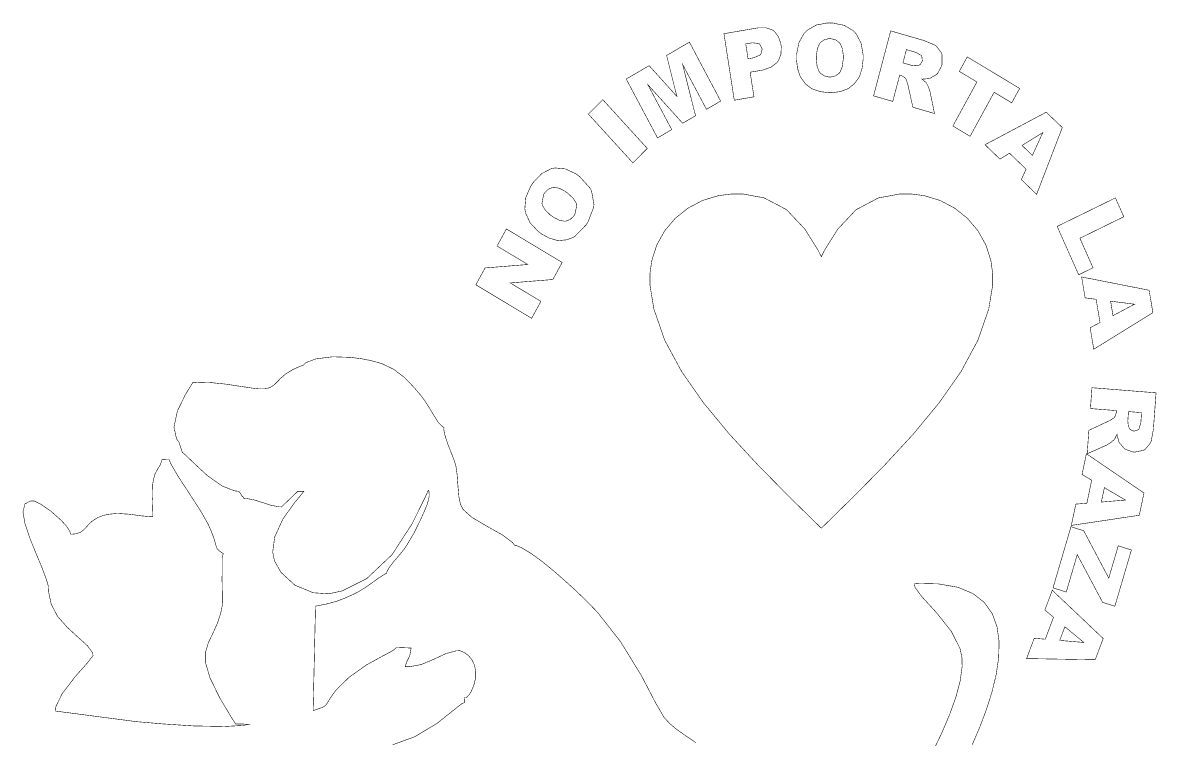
# Model space of a CAD drawing. Header units: millimetres. Extents: x -36 to 207, y -20 to 38.
# Drawn here: x 74.6 to 108.19, y -4.07 to 17.17 of the extents above; entities that cross this region are included whole.
import ezdxf

# ---------------------------------------------------------------- set-up
doc = ezdxf.new("R2010")
doc.units = ezdxf.units.MM

msp = doc.modelspace()

# ---------------------------------------------------------------- linework, layer by layer
at = {"color": 0}
for points in [[(97.529, 16.142, 0.0158, 0.0158, 0), (97.529, 16.224, 0.0158, 0.0158, 0), (97.599, 16.576, 0.0158, 0.0158, 0), (97.753, 16.855, 0.0158, 0.0158, 0), (97.797, 16.9, 0.0158, 0.0158, 0), (97.841, 16.945, 0.0158, 0.0158, 0), (98.11, 17.101, 0.0158, 0.0158, 0), (98.446, 17.165, 0.0158, 0.0158, 0), (98.524, 17.164, 0.0158, 0.0158, 0), (98.603, 17.163, 0.0158, 0.0158, 0), (98.944, 17.092, 0.0158, 0.0158, 0), (99.211, 16.933, 0.0158, 0.0158, 0), (99.254, 16.888, 0.0158, 0.0158, 0), (99.296, 16.842, 0.0158, 0.0158, 0), (99.443, 16.564, 0.0158, 0.0158, 0), (99.503, 16.215, 0.0158, 0.0158, 0), (99.502, 16.134, 0.0158, 0.0158, 0), (99.502, 16.076, 0.0158, 0.0158, 0), (99.471, 15.816, 0.0158, 0.0158, 0), (99.403, 15.599, 0.0158, 0.0158, 0), (99.384, 15.562, 0.0158, 0.0158, 0), (99.365, 15.525, 0.0158, 0.0158, 0), (99.244, 15.364, 0.0158, 0.0158, 0), (99.09, 15.238, 0.0158, 0.0158, 0), (99.055, 15.217, 0.0158, 0.0158, 0), (99.019, 15.197, 0.0158, 0.0158, 0), (98.815, 15.127, 0.0158, 0.0158, 0), (98.577, 15.098, 0.0158, 0.0158, 0), (98.524, 15.099, 0.0158, 0.0158, 0), (98.47, 15.099, 0.0158, 0.0158, 0), (98.23, 15.129, 0.0158, 0.0158, 0), (98.027, 15.195, 0.0158, 0.0158, 0), (97.992, 15.213, 0.0158, 0.0158, 0), (97.957, 15.231, 0.0158, 0.0158, 0), (97.802, 15.354, 0.0158, 0.0158, 0), (97.675, 15.519, 0.0158, 0.0158, 0), (97.654, 15.558, 0.0158, 0.0158, 0), (97.632, 15.597, 0.0158, 0.0158, 0), (97.558, 15.821, 0.0158, 0.0158, 0), (97.528, 16.084, 0.0158, 0.0158, 0), (97.529, 16.142, 0.0158, 0.0158, 0)], [(95.38, 16.846, 0.0158, 0.0158, 0), (96.346, 17.011, 0.0158, 0.0158, 0), (96.398, 17.02, 0.0158, 0.0158, 0), (96.628, 17.019, 0.0158, 0.0158, 0), (96.813, 16.957, 0.0158, 0.0158, 0), (96.843, 16.935, 0.0158, 0.0158, 0), (96.873, 16.913, 0.0158, 0.0158, 0), (96.99, 16.764, 0.0158, 0.0158, 0), (97.062, 16.561, 0.0158, 0.0158, 0), (97.07, 16.512, 0.0158, 0.0158, 0), (97.078, 16.463, 0.0158, 0.0158, 0), (97.068, 16.239, 0.0158, 0.0158, 0), (96.995, 16.049, 0.0158, 0.0158, 0), (96.971, 16.016, 0.0158, 0.0158, 0), (96.947, 15.983, 0.0158, 0.0158, 0), (96.774, 15.853, 0.0158, 0.0158, 0), (96.532, 15.768, 0.0158, 0.0158, 0), (96.474, 15.758, 0.0158, 0.0158, 0), (96.155, 15.704, 0.0158, 0.0158, 0), (96.269, 14.974, 0.0158, 0.0158, 0), (95.686, 14.874, 0.0158, 0.0158, 0), (95.38, 16.846, 0.0158, 0.0158, 0)], [(99.812, 15.003, 0.0158, 0.0158, 0), (100.319, 16.929, 0.0158, 0.0158, 0), (101.264, 16.655, 0.0158, 0.0158, 0), (101.308, 16.642, 0.0158, 0.0158, 0), (101.631, 16.506, 0.0158, 0.0158, 0), (101.653, 16.491, 0.0158, 0.0158, 0), (101.674, 16.476, 0.0158, 0.0158, 0), (101.822, 16.276, 0.0158, 0.0158, 0), (101.831, 16.251, 0.0158, 0.0158, 0), (101.84, 16.225, 0.0158, 0.0158, 0), (101.842, 15.944, 0.0158, 0.0158, 0), (101.834, 15.913, 0.0158, 0.0158, 0), (101.827, 15.887, 0.0158, 0.0158, 0), (101.712, 15.672, 0.0158, 0.0158, 0), (101.696, 15.655, 0.0158, 0.0158, 0), (101.68, 15.639, 0.0158, 0.0158, 0), (101.488, 15.525, 0.0158, 0.0158, 0), (101.466, 15.518, 0.0158, 0.0158, 0), (101.452, 15.514, 0.0158, 0.0158, 0), (101.269, 15.499, 0.0158, 0.0158, 0), (101.247, 15.5, 0.0158, 0.0158, 0), (101.262, 15.489, 0.0158, 0.0158, 0), (101.37, 15.394, 0.0158, 0.0158, 0), (101.376, 15.386, 0.0158, 0.0158, 0), (101.38, 15.381, 0.0158, 0.0158, 0), (101.433, 15.274, 0.0158, 0.0158, 0), (101.44, 15.258, 0.0158, 0.0158, 0), (101.446, 15.243, 0.0158, 0.0158, 0), (101.486, 15.124, 0.0158, 0.0158, 0), (101.487, 15.116, 0.0158, 0.0158, 0), (101.617, 14.48, 0.0158, 0.0158, 0), (100.976, 14.666, 0.0158, 0.0158, 0), (100.827, 15.34, 0.0158, 0.0158, 0), (100.822, 15.362, 0.0158, 0.0158, 0), (100.769, 15.511, 0.0158, 0.0158, 0), (100.764, 15.519, 0.0158, 0.0158, 0), (100.755, 15.529, 0.0158, 0.0158, 0), (100.649, 15.6, 0.0158, 0.0158, 0), (100.636, 15.603, 0.0158, 0.0158, 0), (100.586, 15.618, 0.0158, 0.0158, 0), (100.381, 14.838, 0.0158, 0.0158, 0), (99.812, 15.003, 0.0158, 0.0158, 0)], [(92.485, 15.501, 0.0158, 0.0158, 0), (93.163, 15.898, 0.0158, 0.0158, 0), (93.985, 14.987, 0.0158, 0.0158, 0), (93.681, 16.2, 0.0158, 0.0158, 0), (94.356, 16.595, 0.0158, 0.0158, 0), (95.282, 14.849, 0.0158, 0.0158, 0), (94.862, 14.604, 0.0158, 0.0158, 0), (94.155, 15.934, 0.0158, 0.0158, 0), (94.538, 14.414, 0.0158, 0.0158, 0), (94.156, 14.191, 0.0158, 0.0158, 0), (93.126, 15.333, 0.0158, 0.0158, 0), (93.833, 14.002, 0.0158, 0.0158, 0), (93.412, 13.756, 0.0158, 0.0158, 0), (92.485, 15.501, 0.0158, 0.0158, 0)], [(96.093, 16.103, 0.0158, 0.0158, 0), (96.236, 16.127, 0.0158, 0.0158, 0), (96.264, 16.132, 0.0158, 0.0158, 0), (96.454, 16.217, 0.0158, 0.0158, 0), (96.464, 16.229, 0.0158, 0.0158, 0), (96.474, 16.242, 0.0158, 0.0158, 0), (96.511, 16.382, 0.0158, 0.0158, 0), (96.508, 16.398, 0.0158, 0.0158, 0), (96.506, 16.414, 0.0158, 0.0158, 0), (96.436, 16.536, 0.0158, 0.0158, 0), (96.424, 16.545, 0.0158, 0.0158, 0), (96.413, 16.555, 0.0158, 0.0158, 0), (96.219, 16.577, 0.0158, 0.0158, 0), (96.191, 16.572, 0.0158, 0.0158, 0), (96.025, 16.544, 0.0158, 0.0158, 0), (96.093, 16.103, 0.0158, 0.0158, 0)], [(98.117, 16.133, 0.0158, 0.0158, 0), (98.116, 16.083, 0.0158, 0.0158, 0), (98.14, 15.874, 0.0158, 0.0158, 0), (98.201, 15.72, 0.0158, 0.0158, 0), (98.219, 15.698, 0.0158, 0.0158, 0), (98.237, 15.676, 0.0158, 0.0158, 0), (98.345, 15.598, 0.0158, 0.0158, 0), (98.479, 15.563, 0.0158, 0.0158, 0), (98.51, 15.562, 0.0158, 0.0158, 0), (98.542, 15.562, 0.0158, 0.0158, 0), (98.679, 15.593, 0.0158, 0.0158, 0), (98.788, 15.667, 0.0158, 0.0158, 0), (98.805, 15.688, 0.0158, 0.0158, 0), (98.823, 15.71, 0.0158, 0.0158, 0), (98.885, 15.868, 0.0158, 0.0158, 0), (98.914, 16.095, 0.0158, 0.0158, 0), (98.915, 16.151, 0.0158, 0.0158, 0), (98.915, 16.198, 0.0158, 0.0158, 0), (98.89, 16.395, 0.0158, 0.0158, 0), (98.828, 16.542, 0.0158, 0.0158, 0), (98.811, 16.564, 0.0158, 0.0158, 0), (98.793, 16.586, 0.0158, 0.0158, 0), (98.684, 16.664, 0.0158, 0.0158, 0), (98.548, 16.697, 0.0158, 0.0158, 0), (98.517, 16.698, 0.0158, 0.0158, 0), (98.488, 16.698, 0.0158, 0.0158, 0), (98.356, 16.667, 0.0158, 0.0158, 0), (98.248, 16.591, 0.0158, 0.0158, 0), (98.229, 16.569, 0.0158, 0.0158, 0), (98.211, 16.548, 0.0158, 0.0158, 0), (98.146, 16.395, 0.0158, 0.0158, 0), (98.117, 16.184, 0.0158, 0.0158, 0), (98.117, 16.133, 0.0158, 0.0158, 0)], [(100.682, 15.981, 0.0158, 0.0158, 0), (100.921, 15.912, 0.0158, 0.0158, 0), (100.928, 15.91, 0.0158, 0.0158, 0), (101.059, 15.896, 0.0158, 0.0158, 0), (101.079, 15.895, 0.0158, 0.0158, 0), (101.089, 15.894, 0.0158, 0.0158, 0), (101.178, 15.922, 0.0158, 0.0158, 0), (101.187, 15.928, 0.0158, 0.0158, 0), (101.195, 15.935, 0.0158, 0.0158, 0), (101.249, 16.019, 0.0158, 0.0158, 0), (101.252, 16.03, 0.0158, 0.0158, 0), (101.256, 16.046, 0.0158, 0.0158, 0), (101.241, 16.179, 0.0158, 0.0158, 0), (101.233, 16.19, 0.0158, 0.0158, 0), (101.226, 16.201, 0.0158, 0.0158, 0), (101.06, 16.294, 0.0158, 0.0158, 0), (101.034, 16.301, 0.0158, 0.0158, 0), (100.785, 16.374, 0.0158, 0.0158, 0), (100.682, 15.981, 0.0158, 0.0158, 0)], [(102.587, 16.157, 0.0158, 0.0158, 0), (104.139, 15.223, 0.0158, 0.0158, 0), (103.905, 14.795, 0.0158, 0.0158, 0), (103.384, 15.108, 0.0158, 0.0158, 0), (102.671, 13.804, 0.0158, 0.0158, 0), (102.162, 14.11, 0.0158, 0.0158, 0), (102.874, 15.415, 0.0158, 0.0158, 0), (102.353, 15.729, 0.0158, 0.0158, 0), (102.587, 16.157, 0.0158, 0.0158, 0)], [(91.365, 14.461, 0.0158, 0.0158, 0), (91.792, 14.889, 0.0158, 0.0158, 0), (93.108, 13.445, 0.0158, 0.0158, 0), (92.682, 13.017, 0.0158, 0.0158, 0), (91.365, 14.461, 0.0158, 0.0158, 0)], [(104.33, 12.831, 0.0158, 0.0158, 0), (103.839, 13.303, 0.0158, 0.0158, 0), (103.556, 13.128, 0.0158, 0.0158, 0), (103.113, 13.554, 0.0158, 0.0158, 0), (104.928, 14.519, 0.0158, 0.0158, 0), (105.403, 14.063, 0.0158, 0.0158, 0), (104.643, 12.084, 0.0158, 0.0158, 0), (104.189, 12.52, 0.0158, 0.0158, 0), (104.33, 12.831, 0.0158, 0.0158, 0)], [(104.517, 13.238, 0.0158, 0.0158, 0), (104.826, 13.915, 0.0158, 0.0158, 0), (104.21, 13.533, 0.0158, 0.0158, 0), (104.517, 13.238, 0.0158, 0.0158, 0)], [(89.94, 10.938, 0.0158, 0.0158, 0), (89.876, 10.985, 0.0158, 0.0158, 0), (89.636, 11.242, 0.0158, 0.0158, 0), (89.502, 11.533, 0.0158, 0.0158, 0), (89.492, 11.596, 0.0158, 0.0158, 0), (89.481, 11.66, 0.0158, 0.0158, 0), (89.508, 11.981, 0.0158, 0.0158, 0), (89.646, 12.309, 0.0158, 0.0158, 0), (89.691, 12.376, 0.0158, 0.0158, 0), (89.736, 12.444, 0.0158, 0.0158, 0), (89.983, 12.7, 0.0158, 0.0158, 0), (90.258, 12.843, 0.0158, 0.0158, 0), (90.318, 12.854, 0.0158, 0.0158, 0), (90.377, 12.866, 0.0158, 0.0158, 0), (90.679, 12.838, 0.0158, 0.0158, 0), (90.989, 12.695, 0.0158, 0.0158, 0), (91.052, 12.649, 0.0158, 0.0158, 0), (91.098, 12.616, 0.0158, 0.0158, 0), (91.419, 12.262, 0.0158, 0.0158, 0), (91.438, 12.225, 0.0158, 0.0158, 0), (91.456, 12.188, 0.0158, 0.0158, 0), (91.529, 11.788, 0.0158, 0.0158, 0), (91.525, 11.746, 0.0158, 0.0158, 0), (91.521, 11.704, 0.0158, 0.0158, 0), (91.351, 11.264, 0.0158, 0.0158, 0), (91.321, 11.218, 0.0158, 0.0158, 0), (91.29, 11.172, 0.0158, 0.0158, 0), (90.967, 10.84, 0.0158, 0.0158, 0), (90.933, 10.82, 0.0158, 0.0158, 0), (90.899, 10.8, 0.0158, 0.0158, 0), (90.715, 10.735, 0.0158, 0.0158, 0), (90.514, 10.716, 0.0158, 0.0158, 0), (90.471, 10.719, 0.0158, 0.0158, 0), (90.428, 10.722, 0.0158, 0.0158, 0), (90.209, 10.784, 0.0158, 0.0158, 0), (89.985, 10.905, 0.0158, 0.0158, 0), (89.94, 10.938, 0.0158, 0.0158, 0)], [(90.276, 11.444, 0.0158, 0.0158, 0), (90.315, 11.415, 0.0158, 0.0158, 0), (90.495, 11.319, 0.0158, 0.0158, 0), (90.65, 11.286, 0.0158, 0.0158, 0), (90.677, 11.289, 0.0158, 0.0158, 0), (90.705, 11.292, 0.0158, 0.0158, 0), (90.827, 11.342, 0.0158, 0.0158, 0), (90.929, 11.439, 0.0158, 0.0158, 0), (90.947, 11.466, 0.0158, 0.0158, 0), (90.965, 11.493, 0.0158, 0.0158, 0), (91.021, 11.766, 0.0158, 0.0158, 0), (91.014, 11.793, 0.0158, 0.0158, 0), (91.006, 11.82, 0.0158, 0.0158, 0), (90.916, 11.963, 0.0158, 0.0158, 0), (90.753, 12.116, 0.0158, 0.0158, 0), (90.709, 12.148, 0.0158, 0.0158, 0), (90.672, 12.175, 0.0158, 0.0158, 0), (90.503, 12.263, 0.0158, 0.0158, 0), (90.352, 12.292, 0.0158, 0.0158, 0), (90.325, 12.289, 0.0158, 0.0158, 0), (90.297, 12.286, 0.0158, 0.0158, 0), (90.175, 12.234, 0.0158, 0.0158, 0), (90.073, 12.136, 0.0158, 0.0158, 0), (90.055, 12.109, 0.0158, 0.0158, 0), (90.038, 12.083, 0.0158, 0.0158, 0), (89.988, 11.815, 0.0158, 0.0158, 0), (89.995, 11.787, 0.0158, 0.0158, 0), (90.002, 11.758, 0.0158, 0.0158, 0), (90.086, 11.617, 0.0158, 0.0158, 0), (90.236, 11.473, 0.0158, 0.0158, 0), (90.276, 11.444, 0.0158, 0.0158, 0)], [(98.264, 10.237, 0.0158, 0.0158, 0), (98.372, 10.447, 0.0158, 0.0158, 0), (98.75, 11.05, 0.0158, 0.0158, 0), (99.295, 11.63, 0.0158, 0.0158, 0), (99.959, 11.979, 0.0158, 0.0158, 0), (100.591, 12.095, 0.0158, 0.0158, 0), (100.802, 12.095, 0.0158, 0.0158, 0), (100.93, 12.095, 0.0158, 0.0158, 0), (101.313, 12.044, 0.0158, 0.0158, 0), (101.789, 11.9, 0.0158, 0.0158, 0), (102.22, 11.671, 0.0158, 0.0158, 0), (102.596, 11.369, 0.0158, 0.0158, 0), (102.906, 11.002, 0.0158, 0.0158, 0), (103.14, 10.581, 0.0158, 0.0158, 0), (103.288, 10.117, 0.0158, 0.0158, 0), (103.34, 9.742, 0.0158, 0.0158, 0), (103.34, 9.617, 0.0158, 0.0158, 0), (103.34, 9.385, 0.0158, 0.0158, 0), (103.225, 8.688, 0.0158, 0.0158, 0), (102.903, 7.759, 0.0158, 0.0158, 0), (102.403, 6.83, 0.0158, 0.0158, 0), (101.753, 5.902, 0.0158, 0.0158, 0), (100.985, 4.973, 0.0158, 0.0158, 0), (100.128, 4.044, 0.0158, 0.0158, 0), (99.211, 3.115, 0.0158, 0.0158, 0), (98.501, 2.418, 0.0158, 0.0158, 0), (98.264, 2.186, 0.0158, 0.0158, 0), (98.027, 2.418, 0.0158, 0.0158, 0), (97.318, 3.115, 0.0158, 0.0158, 0), (96.401, 4.044, 0.0158, 0.0158, 0), (95.543, 4.973, 0.0158, 0.0158, 0), (94.775, 5.902, 0.0158, 0.0158, 0), (94.126, 6.83, 0.0158, 0.0158, 0), (93.625, 7.759, 0.0158, 0.0158, 0), (93.303, 8.688, 0.0158, 0.0158, 0), (93.189, 9.385, 0.0158, 0.0158, 0), (93.189, 9.617, 0.0158, 0.0158, 0), (93.189, 9.742, 0.0158, 0.0158, 0), (93.241, 10.117, 0.0158, 0.0158, 0), (93.389, 10.581, 0.0158, 0.0158, 0), (93.623, 11.002, 0.0158, 0.0158, 0), (93.933, 11.369, 0.0158, 0.0158, 0), (94.308, 11.671, 0.0158, 0.0158, 0), (94.739, 11.9, 0.0158, 0.0158, 0), (95.215, 12.044, 0.0158, 0.0158, 0), (95.599, 12.095, 0.0158, 0.0158, 0), (95.727, 12.095, 0.0158, 0.0158, 0), (95.937, 12.095, 0.0158, 0.0158, 0), (96.569, 11.979, 0.0158, 0.0158, 0), (97.234, 11.63, 0.0158, 0.0158, 0), (97.779, 11.05, 0.0158, 0.0158, 0), (98.156, 10.447, 0.0158, 0.0158, 0), (98.264, 10.237, 0.0158, 0.0158, 0)], [(106.977, 11.978, 0.0158, 0.0158, 0), (107.225, 11.419, 0.0158, 0.0158, 0), (105.924, 10.782, 0.0158, 0.0158, 0), (106.313, 9.907, 0.0158, 0.0158, 0), (105.888, 9.699, 0.0158, 0.0158, 0), (105.251, 11.133, 0.0158, 0.0158, 0), (106.977, 11.978, 0.0158, 0.0158, 0)], [(88.03, 9.402, 0.0158, 0.0158, 0), (88.303, 9.902, 0.0158, 0.0158, 0), (89.571, 10.004, 0.0158, 0.0158, 0), (88.658, 10.552, 0.0158, 0.0158, 0), (88.935, 11.058, 0.0158, 0.0158, 0), (90.587, 10.065, 0.0158, 0.0158, 0), (90.311, 9.559, 0.0158, 0.0158, 0), (89.05, 9.458, 0.0158, 0.0158, 0), (89.957, 8.912, 0.0158, 0.0158, 0), (89.683, 8.409, 0.0158, 0.0158, 0), (88.03, 9.402, 0.0158, 0.0158, 0)], [(106.521, 8.284, 0.0158, 0.0158, 0), (106.405, 8.973, 0.0158, 0.0158, 0), (106.079, 9.015, 0.0158, 0.0158, 0), (105.976, 9.635, 0.0158, 0.0158, 0), (107.975, 9.241, 0.0158, 0.0158, 0), (108.087, 8.576, 0.0158, 0.0158, 0), (106.335, 7.492, 0.0158, 0.0158, 0), (106.228, 8.129, 0.0158, 0.0158, 0), (106.521, 8.284, 0.0158, 0.0158, 0)], [(106.905, 8.488, 0.0158, 0.0158, 0), (107.543, 8.827, 0.0158, 0.0158, 0), (106.833, 8.918, 0.0158, 0.0158, 0), (106.905, 8.488, 0.0158, 0.0158, 0)], [(106.281, 6.352, 0.0158, 0.0158, 0), (108.18, 6.2, 0.0158, 0.0158, 0), (108.106, 5.175, 0.0158, 0.0158, 0), (108.103, 5.127, 0.0158, 0.0158, 0), (108.037, 4.767, 0.0158, 0.0158, 0), (108.028, 4.742, 0.0158, 0.0158, 0), (108.018, 4.718, 0.0158, 0.0158, 0), (107.86, 4.527, 0.0158, 0.0158, 0), (107.838, 4.513, 0.0158, 0.0158, 0), (107.815, 4.499, 0.0158, 0.0158, 0), (107.552, 4.443, 0.0158, 0.0158, 0), (107.522, 4.445, 0.0158, 0.0158, 0), (107.496, 4.447, 0.0158, 0.0158, 0), (107.273, 4.525, 0.0158, 0.0158, 0), (107.255, 4.538, 0.0158, 0.0158, 0), (107.236, 4.551, 0.0158, 0.0158, 0), (107.093, 4.725, 0.0158, 0.0158, 0), (107.082, 4.747, 0.0158, 0.0158, 0), (107.076, 4.761, 0.0158, 0.0158, 0), (107.026, 4.946, 0.0158, 0.0158, 0), (107.023, 4.969, 0.0158, 0.0158, 0), (107.016, 4.951, 0.0158, 0.0158, 0), (106.948, 4.823, 0.0158, 0.0158, 0), (106.941, 4.815, 0.0158, 0.0158, 0), (106.937, 4.81, 0.0158, 0.0158, 0), (106.848, 4.735, 0.0158, 0.0158, 0), (106.834, 4.725, 0.0158, 0.0158, 0), (106.821, 4.715, 0.0158, 0.0158, 0), (106.717, 4.651, 0.0158, 0.0158, 0), (106.71, 4.648, 0.0158, 0.0158, 0), (106.14, 4.393, 0.0158, 0.0158, 0), (106.19, 5.088, 0.0158, 0.0158, 0), (106.793, 5.371, 0.0158, 0.0158, 0), (106.812, 5.38, 0.0158, 0.0158, 0), (106.941, 5.463, 0.0158, 0.0158, 0), (106.947, 5.47, 0.0158, 0.0158, 0), (106.955, 5.481, 0.0158, 0.0158, 0), (107.001, 5.604, 0.0158, 0.0158, 0), (107.002, 5.618, 0.0158, 0.0158, 0), (107.006, 5.673, 0.0158, 0.0158, 0), (106.237, 5.734, 0.0158, 0.0158, 0), (106.281, 6.352, 0.0158, 0.0158, 0)], [(107.364, 5.644, 0.0158, 0.0158, 0), (107.345, 5.384, 0.0158, 0.0158, 0), (107.344, 5.377, 0.0158, 0.0158, 0), (107.356, 5.239, 0.0158, 0.0158, 0), (107.36, 5.219, 0.0158, 0.0158, 0), (107.361, 5.208, 0.0158, 0.0158, 0), (107.404, 5.121, 0.0158, 0.0158, 0), (107.412, 5.114, 0.0158, 0.0158, 0), (107.42, 5.107, 0.0158, 0.0158, 0), (107.509, 5.068, 0.0158, 0.0158, 0), (107.519, 5.066, 0.0158, 0.0158, 0), (107.535, 5.065, 0.0158, 0.0158, 0), (107.657, 5.107, 0.0158, 0.0158, 0), (107.666, 5.117, 0.0158, 0.0158, 0), (107.674, 5.126, 0.0158, 0.0158, 0), (107.729, 5.314, 0.0158, 0.0158, 0), (107.732, 5.343, 0.0158, 0.0158, 0), (107.751, 5.613, 0.0158, 0.0158, 0), (107.364, 5.644, 0.0158, 0.0158, 0)], [(106.131, 2.928, 0.0158, 0.0158, 0), (106.274, 3.611, 0.0158, 0.0158, 0), (105.988, 3.78, 0.0158, 0.0158, 0), (106.117, 4.395, 0.0158, 0.0158, 0), (107.823, 3.231, 0.0158, 0.0158, 0), (107.684, 2.571, 0.0158, 0.0158, 0), (105.671, 2.27, 0.0158, 0.0158, 0), (105.804, 2.901, 0.0158, 0.0158, 0), (106.131, 2.928, 0.0158, 0.0158, 0)], [(75.577, -3.233, 0.0158, 0.0158, 0), (77.985, -3.548, 0.0158, 0.0158, 0), (78.175, -3.564, 0.0158, 0.0158, 0), (78.746, -3.613, 0.0158, 0.0158, 0), (79.668, -3.674, 0.0158, 0.0158, 0), (80.582, -3.69, 0.0158, 0.0158, 0), (81.14, -3.659, 0.0158, 0.0158, 0), (81.319, -3.621, 0.0158, 0.0158, 0), (80.915, -3.617, 0.0158, 0.0158, 0), (80.789, -3.424, 0.0158, 0.0158, 0), (80.437, -2.832, 0.0158, 0.0158, 0), (80.153, -2.248, 0.0158, 0.0158, 0), (80.027, -1.816, 0.0158, 0.0158, 0), (80.023, -1.487, 0.0158, 0.0158, 0), (80.104, -1.211, 0.0158, 0.0158, 0), (80.234, -0.939, 0.0158, 0.0158, 0), (80.377, -0.623, 0.0158, 0.0158, 0), (80.475, -0.316, 0.0158, 0.0158, 0), (80.496, -0.212, 0.0158, 0.0158, 0), (80.523, -0.079, 0.0158, 0.0158, 0), (80.512, 0.634, 0.0158, 0.0158, 0), (80.515, 1.316, 0.0158, 0.0158, 0), (80.549, 1.434, 0.0158, 0.0158, 0), (80.525, 1.449, 0.0158, 0.0158, 0), (80.455, 1.497, 0.0158, 0.0158, 0), (80.396, 1.546, 0.0158, 0.0158, 0), (80.361, 1.592, 0.0158, 0.0158, 0), (80.339, 1.646, 0.0158, 0.0158, 0), (80.319, 1.72, 0.0158, 0.0158, 0), (80.289, 1.825, 0.0158, 0.0158, 0), (80.239, 1.973, 0.0158, 0.0158, 0), (80.179, 2.125, 0.0158, 0.0158, 0), (80.157, 2.174, 0.0158, 0.0158, 0), (80.097, 2.31, 0.0158, 0.0158, 0), (79.877, 2.698, 0.0158, 0.0158, 0), (79.532, 3.231, 0.0158, 0.0158, 0), (79.196, 3.746, 0.0158, 0.0158, 0), (78.997, 4.093, 0.0158, 0.0158, 0), (78.946, 4.214, 0.0158, 0.0158, 0), (78.731, 4.218, 0.0158, 0.0158, 0), (78.723, 4.177, 0.0158, 0.0158, 0), (78.676, 4.056, 0.0158, 0.0158, 0), (78.601, 3.937, 0.0158, 0.0158, 0), (78.524, 3.791, 0.0158, 0.0158, 0), (78.474, 3.611, 0.0158, 0.0158, 0), (78.466, 3.549, 0.0158, 0.0158, 0), (78.455, 3.472, 0.0158, 0.0158, 0), (78.448, 3.046, 0.0158, 0.0158, 0), (78.461, 2.612, 0.0158, 0.0158, 0), (78.461, 2.531, 0.0158, 0.0158, 0), (78.374, 2.53, 0.0158, 0.0158, 0), (78.111, 2.554, 0.0158, 0.0158, 0), (77.764, 2.602, 0.0158, 0.0158, 0), (77.406, 2.625, 0.0158, 0.0158, 0), (77.115, 2.597, 0.0158, 0.0158, 0), (77.023, 2.572, 0.0158, 0.0158, 0), (76.972, 2.558, 0.0158, 0.0158, 0), (76.825, 2.499, 0.0158, 0.0158, 0), (76.68, 2.41, 0.0158, 0.0158, 0), (76.574, 2.313, 0.0158, 0.0158, 0), (76.488, 2.218, 0.0158, 0.0158, 0), (76.406, 2.132, 0.0158, 0.0158, 0), (76.312, 2.064, 0.0158, 0.0158, 0), (76.189, 2.021, 0.0158, 0.0158, 0), (76.063, 2.011, 0.0158, 0.0158, 0), (76.021, 2.013, 0.0158, 0.0158, 0), (76.017, 2.026, 0.0158, 0.0158, 0), (76.009, 2.065, 0.0158, 0.0158, 0), (76.008, 2.082, 0.0158, 0.0158, 0), (75.992, 2.11, 0.0158, 0.0158, 0), (75.948, 2.177, 0.0158, 0.0158, 0), (75.934, 2.199, 0.0158, 0.0158, 0), (75.896, 2.258, 0.0158, 0.0158, 0), (75.743, 2.422, 0.0158, 0.0158, 0), (75.452, 2.683, 0.0158, 0.0158, 0), (75.141, 2.9, 0.0158, 0.0158, 0), (74.953, 2.992, 0.0158, 0.0158, 0), (74.889, 2.993, 0.0158, 0.0158, 0), (74.835, 2.994, 0.0158, 0.0158, 0), (74.672, 2.909, 0.0158, 0.0158, 0), (74.613, 2.673, 0.0158, 0.0158, 0), (74.672, 2.326, 0.0158, 0.0158, 0), (74.81, 1.911, 0.0158, 0.0158, 0), (74.988, 1.468, 0.0158, 0.0158, 0), (75.168, 1.039, 0.0158, 0.0158, 0), (75.308, 0.666, 0.0158, 0.0158, 0), (75.368, 0.461, 0.0158, 0.0158, 0), (75.372, 0.391, 0.0158, 0.0158, 0), (75.378, 0.277, 0.0158, 0.0158, 0), (75.451, -0.064, 0.0158, 0.0158, 0), (75.635, -0.422, 0.0158, 0.0158, 0), (75.925, -0.751, 0.0158, 0.0158, 0), (76.225, -1.027, 0.0158, 0.0158, 0), (76.326, -1.117, 0.0158, 0.0158, 0), (76.365, -1.152, 0.0158, 0.0158, 0), (76.531, -1.304, 0.0158, 0.0158, 0), (76.662, -1.487, 0.0158, 0.0158, 0), (76.684, -1.538, 0.0158, 0.0158, 0), (76.686, -1.594, 0.0158, 0.0158, 0), (76.523, -1.804, 0.0158, 0.0158, 0), (76.155, -2.22, 0.0158, 0.0158, 0), (75.775, -2.718, 0.0158, 0.0158, 0), (75.588, -3.101, 0.0158, 0.0158, 0), (75.577, -3.233, 0.0158, 0.0158, 0)], [(106.56, 2.962, 0.0158, 0.0158, 0), (107.273, 3.021, 0.0158, 0.0158, 0), (106.65, 3.389, 0.0158, 0.0158, 0), (106.56, 2.962, 0.0158, 0.0158, 0)], [(107.45, 1.54, 0.0158, 0.0158, 0), (106.96, -0.127, 0.0158, 0.0158, 0), (106.597, -0.009, 0.0158, 0.0158, 0), (105.846, 1.405, 0.0158, 0.0158, 0), (105.52, 0.295, 0.0158, 0.0158, 0), (105.129, 0.421, 0.0158, 0.0158, 0), (105.66, 2.232, 0.0158, 0.0158, 0), (106.038, 2.11, 0.0158, 0.0158, 0), (106.78, 0.71, 0.0158, 0.0158, 0), (107.061, 1.666, 0.0158, 0.0158, 0), (107.45, 1.54, 0.0158, 0.0158, 0)], [(104.898, -1.103, 0.0158, 0.0158, 0), (105.142, -0.452, 0.0158, 0.0158, 0), (104.886, -0.238, 0.0158, 0.0158, 0), (105.106, 0.348, 0.0158, 0.0158, 0), (106.615, -1.083, 0.0158, 0.0158, 0), (106.379, -1.712, 0.0158, 0.0158, 0), (104.346, -1.677, 0.0158, 0.0158, 0), (104.571, -1.075, 0.0158, 0.0158, 0), (104.898, -1.103, 0.0158, 0.0158, 0)], [(105.327, -1.139, 0.0158, 0.0158, 0), (106.041, -1.199, 0.0158, 0.0158, 0), (105.48, -0.733, 0.0158, 0.0158, 0), (105.327, -1.139, 0.0158, 0.0158, 0)]]:
    msp.add_lwpolyline(points, format="xyseb", close=True, dxfattribs=at)
for points in [[(94.555, -4.174, 0.0158, 0.0158, 0), (94.25, -3.968, 0.0158, 0.0158, 0), (93.964, -3.766, 0.0158, 0.0158, 0), (93.775, -3.606, 0.0158, 0.0158, 0), (93.72, -3.546, 0.0158, 0.0158, 0), (93.608, -3.425, 0.0158, 0.0158, 0), (93.353, -2.987, 0.0158, 0.0158, 0), (92.932, -2.179, 0.0158, 0.0158, 0), (92.317, -1.177, 0.0158, 0.0158, 0), (91.627, -0.298, 0.0158, 0.0158, 0), (91.369, -0.032, 0.0158, 0.0158, 0), (91.327, 0.011, 0.0158, 0.0158, 0), (91.199, 0.137, 0.0158, 0.0158, 0), (90.952, 0.372, 0.0158, 0.0158, 0), (90.651, 0.646, 0.0158, 0.0158, 0), (90.322, 0.933, 0.0158, 0.0158, 0), (89.986, 1.206, 0.0158, 0.0158, 0), (89.669, 1.438, 0.0158, 0.0158, 0), (89.394, 1.603, 0.0158, 0.0158, 0), (89.239, 1.669, 0.0158, 0.0158, 0), (89.186, 1.673, 0.0158, 0.0158, 0), (89.113, 1.767, 0.0158, 0.0158, 0), (88.818, 1.989, 0.0158, 0.0158, 0), (88.354, 2.248, 0.0158, 0.0158, 0), (87.909, 2.512, 0.0158, 0.0158, 0), (87.651, 2.744, 0.0158, 0.0158, 0), (87.601, 2.84, 0.0158, 0.0158, 0), (87.571, 2.902, 0.0158, 0.0158, 0), (87.529, 3.111, 0.0158, 0.0158, 0), (87.499, 3.444, 0.0158, 0.0158, 0), (87.473, 3.791, 0.0158, 0.0158, 0), (87.439, 4.032, 0.0158, 0.0158, 0), (87.416, 4.107, 0.0158, 0.0158, 0), (87.395, 4.175, 0.0158, 0.0158, 0), (87.319, 4.375, 0.0158, 0.0158, 0), (87.203, 4.671, 0.0158, 0.0158, 0), (87.111, 4.951, 0.0158, 0.0158, 0), (87.079, 5.115, 0.0158, 0.0158, 0), (87.086, 5.167, 0.0158, 0.0158, 0), (87.06, 5.188, 0.0158, 0.0158, 0), (86.985, 5.252, 0.0158, 0.0158, 0), (86.929, 5.308, 0.0158, 0.0158, 0), (86.88, 5.379, 0.0158, 0.0158, 0), (86.821, 5.477, 0.0158, 0.0158, 0), (86.8, 5.51, 0.0158, 0.0158, 0), (86.762, 5.572, 0.0158, 0.0158, 0), (86.647, 5.761, 0.0158, 0.0158, 0), (86.523, 5.957, 0.0158, 0.0158, 0), (86.377, 6.153, 0.0158, 0.0158, 0), (86.213, 6.342, 0.0158, 0.0158, 0), (86.157, 6.402, 0.0158, 0.0158, 0), (86.093, 6.472, 0.0158, 0.0158, 0), (85.89, 6.673, 0.0158, 0.0158, 0), (85.6, 6.896, 0.0158, 0.0158, 0), (85.243, 7.067, 0.0158, 0.0158, 0), (84.891, 7.164, 0.0158, 0.0158, 0), (84.772, 7.183, 0.0158, 0.0158, 0), (84.661, 7.208, 0.0158, 0.0158, 0), (84.321, 7.251, 0.0158, 0.0158, 0), (83.784, 7.269, 0.0158, 0.0158, 0), (83.278, 7.204, 0.0158, 0.0158, 0), (82.986, 7.088, 0.0158, 0.0158, 0), (82.92, 7.019, 0.0158, 0.0158, 0), (82.842, 6.993, 0.0158, 0.0158, 0), (82.616, 6.894, 0.0158, 0.0158, 0), (82.402, 6.764, 0.0158, 0.0158, 0), (82.252, 6.637, 0.0158, 0.0158, 0), (82.14, 6.521, 0.0158, 0.0158, 0), (82.04, 6.424, 0.0158, 0.0158, 0), (81.926, 6.353, 0.0158, 0.0158, 0), (81.772, 6.317, 0.0158, 0.0158, 0), (81.607, 6.317, 0.0158, 0.0158, 0), (81.553, 6.323, 0.0158, 0.0158, 0), (81.433, 6.337, 0.0158, 0.0158, 0), (81.076, 6.389, 0.0158, 0.0158, 0), (80.64, 6.456, 0.0158, 0.0158, 0), (80.185, 6.503, 0.0158, 0.0158, 0), (79.782, 6.515, 0.0158, 0.0158, 0), (79.648, 6.51, 0.0158, 0.0158, 0), (79.589, 6.415, 0.0158, 0.0158, 0), (79.414, 6.126, 0.0158, 0.0158, 0), (79.187, 5.659, 0.0158, 0.0158, 0), (79.086, 5.178, 0.0158, 0.0158, 0), (79.165, 4.83, 0.0158, 0.0158, 0), (79.232, 4.747, 0.0158, 0.0158, 0), (79.333, 4.436, 0.0158, 0.0158, 0), (79.425, 4.36, 0.0158, 0.0158, 0), (79.685, 4.109, 0.0158, 0.0158, 0), (80.077, 3.745, 0.0158, 0.0158, 0), (80.515, 3.438, 0.0158, 0.0158, 0), (80.882, 3.294, 0.0158, 0.0158, 0), (81.007, 3.282, 0.0158, 0.0158, 0), (81.011, 3.277, 0.0158, 0.0158, 0), (81.046, 3.229, 0.0158, 0.0158, 0), (81.079, 3.183, 0.0158, 0.0158, 0), (81.081, 3.179, 0.0158, 0.0158, 0), (81.084, 3.176, 0.0158, 0.0158, 0), (81.102, 3.141, 0.0158, 0.0158, 0), (81.122, 3.123, 0.0158, 0.0158, 0), (81.122, 3.123, 0.0158, 0.0158, 0), (81.122, 3.123, 0.0158, 0.0158, 0), (81.14, 3.106, 0.0158, 0.0158, 0), (81.16, 3.069, 0.0158, 0.0158, 0), (81.163, 3.064, 0.0158, 0.0158, 0), (81.23, 3.067, 0.0158, 0.0158, 0), (81.432, 3.035, 0.0158, 0.0158, 0), (81.687, 2.955, 0.0158, 0.0158, 0), (81.958, 2.868, 0.0158, 0.0158, 0), (82.194, 2.822, 0.0158, 0.0158, 0), (82.273, 2.818, 0.0158, 0.0158, 0), (82.755, 3.283, 0.0158, 0.0158, 0), (82.931, 3.28, 0.0158, 0.0158, 0), (82.862, 3.188, 0.0158, 0.0158, 0), (82.644, 2.922, 0.0158, 0.0158, 0), (82.314, 2.461, 0.0158, 0.0158, 0), (82.07, 1.925, 0.0158, 0.0158, 0), (82.012, 1.481, 0.0158, 0.0158, 0), (82.04, 1.343, 0.0158, 0.0158, 0), (82.064, 1.22, 0.0158, 0.0158, 0), (82.258, 0.876, 0.0158, 0.0158, 0), (82.671, 0.497, 0.0158, 0.0158, 0), (83.213, 0.274, 0.0158, 0.0158, 0), (83.674, 0.243, 0.0158, 0.0158, 0), (83.818, 0.274, 0.0158, 0.0158, 0), (84.073, 0.33, 0.0158, 0.0158, 0), (84.795, 0.692, 0.0158, 0.0158, 0), (85.543, 1.397, 0.0158, 0.0158, 0), (86.129, 2.3, 0.0158, 0.0158, 0), (86.507, 3.057, 0.0158, 0.0158, 0), (86.623, 3.313, 0.0158, 0.0158, 0), (86.643, 3.274, 0.0158, 0.0158, 0), (86.648, 3.13, 0.0158, 0.0158, 0), (86.595, 2.909, 0.0158, 0.0158, 0), (86.503, 2.685, 0.0158, 0.0158, 0), (86.437, 2.541, 0.0158, 0.0158, 0), (86.415, 2.493, 0.0158, 0.0158, 0), (86.379, 2.413, 0.0158, 0.0158, 0), (86.204, 2.057, 0.0158, 0.0158, 0), (85.991, 1.695, 0.0158, 0.0158, 0), (85.935, 1.612, 0.0158, 0.0158, 0), (85.898, 1.557, 0.0158, 0.0158, 0), (85.773, 1.402, 0.0158, 0.0158, 0), (85.602, 1.203, 0.0158, 0.0158, 0), (85.46, 1.019, 0.0158, 0.0158, 0), (85.395, 0.897, 0.0158, 0.0158, 0), (85.388, 0.854, 0.0158, 0.0158, 0), (85.326, 0.822, 0.0158, 0.0158, 0), (85.148, 0.709, 0.0158, 0.0158, 0), (84.935, 0.555, 0.0158, 0.0158, 0), (84.713, 0.4, 0.0158, 0.0158, 0), (84.516, 0.283, 0.0158, 0.0158, 0), (84.447, 0.251, 0.0158, 0.0158, 0), (84.373, 0.215, 0.0158, 0.0158, 0), (84.148, 0.114, 0.0158, 0.0158, 0), (83.89, 0.017, 0.0158, 0.0158, 0), (83.619, -0.056, 0.0158, 0.0158, 0), (83.365, -0.108, 0.0158, 0.0158, 0), (83.28, -0.122, 0.0158, 0.0158, 0), (83.209, -3.221, 0.0158, 0.0158, 0), (83.248, -3.208, 0.0158, 0.0158, 0), (83.366, -3.167, 0.0158, 0.0158, 0), (83.474, -3.126, 0.0158, 0.0158, 0), (83.544, -3.089, 0.0158, 0.0158, 0), (83.59, -3.05, 0.0158, 0.0158, 0), (83.626, -3.002, 0.0158, 0.0158, 0), (83.664, -2.937, 0.0158, 0.0158, 0), (83.718, -2.848, 0.0158, 0.0158, 0), (83.78, -2.758, 0.0158, 0.0158, 0), (83.802, -2.73, 0.0158, 0.0158, 0), (83.906, -2.591, 0.0158, 0.0158, 0), (84.281, -2.226, 0.0158, 0.0158, 0), (84.785, -1.869, 0.0158, 0.0158, 0), (85.245, -1.615, 0.0158, 0.0158, 0), (85.509, -1.476, 0.0158, 0.0158, 0), (85.592, -1.421, 0.0158, 0.0158, 0), (85.595, -1.418, 0.0158, 0.0158, 0), (85.636, -1.386, 0.0158, 0.0158, 0), (85.638, -1.385, 0.0158, 0.0158, 0), (85.641, -1.383, 0.0158, 0.0158, 0), (85.68, -1.352, 0.0158, 0.0158, 0), (85.684, -1.348, 0.0158, 0.0158, 0), (86.11, -1.364, 0.0158, 0.0158, 0), (86.104, -1.415, 0.0158, 0.0158, 0), (86.076, -1.568, 0.0158, 0.0158, 0), (86.037, -1.667, 0.0158, 0.0158, 0), (85.992, -1.752, 0.0158, 0.0158, 0), (85.95, -1.873, 0.0158, 0.0158, 0), (85.94, -1.915, 0.0158, 0.0158, 0), (86.056, -1.919, 0.0158, 0.0158, 0), (86.406, -1.856, 0.0158, 0.0158, 0), (86.782, -1.699, 0.0158, 0.0158, 0), (87.139, -1.531, 0.0158, 0.0158, 0), (87.445, -1.448, 0.0158, 0.0158, 0), (87.549, -1.444, 0.0158, 0.0158, 0), (87.585, -1.452, 0.0158, 0.0158, 0), (87.689, -1.498, 0.0158, 0.0158, 0), (87.813, -1.59, 0.0158, 0.0158, 0), (87.916, -1.717, 0.0158, 0.0158, 0), (87.989, -1.874, 0.0158, 0.0158, 0), (88.026, -2.056, 0.0158, 0.0158, 0), (88.022, -2.259, 0.0158, 0.0158, 0), (87.968, -2.477, 0.0158, 0.0158, 0), (87.891, -2.653, 0.0158, 0.0158, 0), (87.859, -2.707, 0.0158, 0.0158, 0), (87.838, -2.74, 0.0158, 0.0158, 0), (87.757, -2.828, 0.0158, 0.0158, 0), (87.706, -2.832, 0.0158, 0.0158, 0), (87.693, -2.84, 0.0158, 0.0158, 0), (87.7, -2.943, 0.0158, 0.0158, 0), (87.702, -2.977, 0.0158, 0.0158, 0), (87.608, -3.019, 0.0158, 0.0158, 0), (87.355, -3.219, 0.0158, 0.0158, 0), (86.876, -3.6, 0.0158, 0.0158, 0), (86.219, -3.994, 0.0158, 0.0158, 0), (85.565, -4.233, 0.0158, 0.0158, 0)], [(102.736, -4.227, 0.0158, 0.0158, 0), (102.954, -3.72, 0.0158, 0.0158, 0), (103.152, -3.198, 0.0158, 0.0158, 0), (103.318, -2.672, 0.0158, 0.0158, 0), (103.444, -2.153, 0.0158, 0.0158, 0), (103.518, -1.651, 0.0158, 0.0158, 0), (103.531, -1.176, 0.0158, 0.0158, 0), (103.471, -0.738, 0.0158, 0.0158, 0), (103.329, -0.348, 0.0158, 0.0158, 0), (103.094, -0.015, 0.0158, 0.0158, 0), (102.756, 0.251, 0.0158, 0.0158, 0), (102.304, 0.438, 0.0158, 0.0158, 0), (101.729, 0.537, 0.0158, 0.0158, 0), (101.196, 0.549, 0.0158, 0.0158, 0), (101.02, 0.538, 0.0158, 0.0158, 0), (101.041, 0.434, 0.0158, 0.0158, 0), (101.247, 0.151, 0.0158, 0.0158, 0), (101.671, -0.31, 0.0158, 0.0158, 0), (102.116, -0.871, 0.0158, 0.0158, 0), (102.373, -1.379, 0.0158, 0.0158, 0), (102.412, -1.559, 0.0158, 0.0158, 0), (102.43, -1.644, 0.0158, 0.0158, 0), (102.436, -1.912, 0.0158, 0.0158, 0), (102.38, -2.332, 0.0158, 0.0158, 0), (102.254, -2.808, 0.0158, 0.0158, 0), (102.069, -3.326, 0.0158, 0.0158, 0), (101.836, -3.875, 0.0158, 0.0158, 0), (101.565, -4.441, 0.0158, 0.0158, 0)]]:
    msp.add_lwpolyline(points, format="xyseb", dxfattribs=at)

doc.saveas('drawing.dxf')
